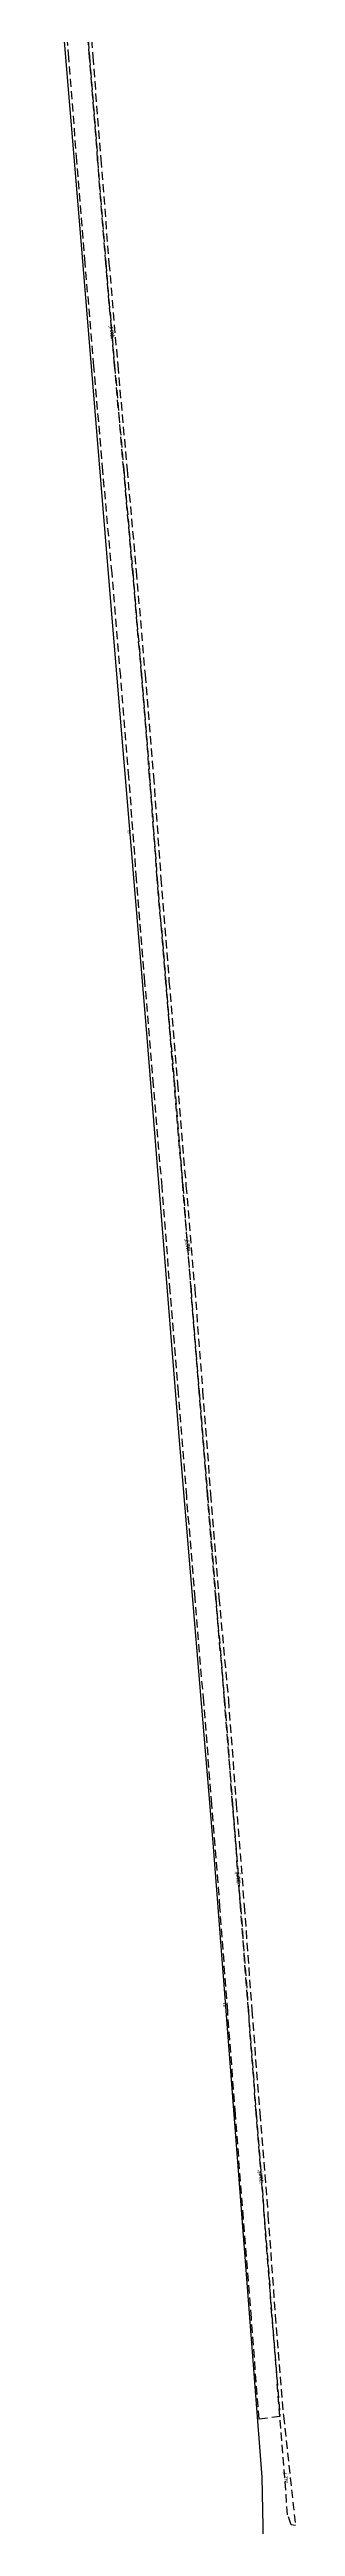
# Model space of a CAD drawing. Header units: metres. Extents: x 7542702 to 7555152, y 5804026 to 5815503.
# Drawn here: x 7550015 to 7550075, y 5804834 to 5805434 of the extents above; entities that cross this region are included whole.
import ezdxf

# ---------------------------------------------------------------- set-up
doc = ezdxf.new("R2010")
doc.units = ezdxf.units.M
doc.linetypes.add('4001', pattern=[0])
doc.linetypes.add('4003', pattern=[3, 2, -1])
doc.layers.add('Drogi', color=135, linetype='Continuous')
doc.layers.add('Uz_Telekomunikacja', color=252, linetype='Continuous')
doc.styles.get("Standard").update_dxf_attribs({"font": 'arial.ttf'})

msp = doc.modelspace()

# ---------------------------------------------------------------- linework, layer by layer
at = {"layer": 'Drogi', "color": 8, "linetype": '4003'}
for p, q in [((7550019.97, 5805432.48), (7550017.91, 5805457.34)), ((7550024.95, 5805432.66), (7550022.93, 5805457.68)), ((7550022.93, 5805457.68), (7550024.95, 5805432.66)), ((7550023.73, 5805457.79), (7550025.76, 5805432.8)), ((7550021.93, 5805407.47), (7550019.97, 5805432.48)), ((7550026.95, 5805407.77), (7550024.95, 5805432.66)), ((7550024.95, 5805432.66), (7550026.95, 5805407.77)), ((7550025.76, 5805432.8), (7550027.72, 5805407.86)), ((7550023.93, 5805382.72), (7550021.93, 5805407.47)), ((7550028.91, 5805382.74), (7550026.95, 5805407.77)), ((7550026.95, 5805407.77), (7550028.91, 5805382.74)), ((7550027.72, 5805407.86), (7550029.69, 5805382.71)), ((7550026.04, 5805357.69), (7550023.93, 5805382.72)), ((7550031.05, 5805357.88), (7550028.91, 5805382.74)), ((7550028.91, 5805382.74), (7550031.05, 5805357.88)), ((7550029.69, 5805382.71), (7550031.8, 5805357.93)), ((7550028.22, 5805332.26), (7550026.04, 5805357.69)), ((7550033.25, 5805332.63), (7550031.05, 5805357.88)), ((7550031.05, 5805357.88), (7550033.25, 5805332.63)), ((7550031.8, 5805357.93), (7550034.07, 5805332.6)), ((7550030.42, 5805307.48), (7550028.22, 5805332.26)), ((7550035.43, 5805307.78), (7550033.25, 5805332.63)), ((7550033.25, 5805332.63), (7550035.43, 5805307.78)), ((7550034.07, 5805332.6), (7550036.27, 5805308)), ((7550032.52, 5805282.51), (7550030.42, 5805307.48)), ((7550037.55, 5805282.94), (7550035.43, 5805307.78)), ((7550035.43, 5805307.78), (7550037.55, 5805282.94)), ((7550036.27, 5805308), (7550038.42, 5805282.9)), ((7550034.51, 5805258), (7550032.52, 5805282.51)), ((7550039.53, 5805258.1), (7550037.55, 5805282.94)), ((7550037.55, 5805282.94), (7550039.53, 5805258.1)), ((7550038.42, 5805282.9), (7550040.46, 5805258.29)), ((7550036.37, 5805233.31), (7550034.51, 5805258)), ((7550041.36, 5805233.36), (7550039.53, 5805258.1)), ((7550039.53, 5805258.1), (7550041.36, 5805233.36)), ((7550040.46, 5805258.29), (7550042.26, 5805233.45)), ((7550038.38, 5805208.42), (7550036.37, 5805233.31)), ((7550043.45, 5805208.36), (7550041.36, 5805233.36)), ((7550041.36, 5805233.36), (7550043.45, 5805208.36)), ((7550042.26, 5805233.45), (7550044.21, 5805208.55)), ((7550040.48, 5805183.25), (7550038.38, 5805208.42)), ((7550045.51, 5805183.62), (7550043.45, 5805208.36)), ((7550043.45, 5805208.36), (7550045.51, 5805183.62)), ((7550044.21, 5805208.55), (7550046.27, 5805183.71)), ((7550047.53, 5805159.1), (7550045.51, 5805183.62)), ((7550045.51, 5805183.62), (7550047.53, 5805159.1)), ((7550046.27, 5805183.71), (7550048.32, 5805158.96)), ((7550042.53, 5805158.75), (7550040.48, 5805183.25)), ((7550044.52, 5805133.37), (7550042.53, 5805158.75)), ((7550049.54, 5805133.79), (7550047.53, 5805159.1)), ((7550047.53, 5805159.1), (7550049.54, 5805133.79)), ((7550048.32, 5805158.96), (7550050.45, 5805133.82)), ((7550046.51, 5805108.76), (7550044.52, 5805133.37)), ((7550051.5, 5805109.03), (7550049.54, 5805133.79)), ((7550049.54, 5805133.79), (7550051.5, 5805109.03)), ((7550050.45, 5805133.82), (7550052.35, 5805109.12)), ((7550048.49, 5805083.64), (7550046.51, 5805108.76)), ((7550053.52, 5805084.05), (7550051.5, 5805109.03)), ((7550051.5, 5805109.03), (7550053.52, 5805084.05)), ((7550052.35, 5805109.12), (7550054.28, 5805084.12)), ((7550050.53, 5805058.86), (7550048.49, 5805083.64)), ((7550055.55, 5805058.88), (7550053.52, 5805084.05)), ((7550053.52, 5805084.05), (7550055.55, 5805058.88)), ((7550054.28, 5805084.12), (7550056.3, 5805058.98)), ((7550052.61, 5805033.86), (7550050.53, 5805058.86)), ((7550057.65, 5805034.2), (7550055.55, 5805058.88)), ((7550055.55, 5805058.88), (7550057.65, 5805034.2)), ((7550056.3, 5805058.98), (7550058.58, 5805034.28)), ((7550054.61, 5805008.91), (7550052.61, 5805033.86)), ((7550059.6, 5805008.99), (7550057.65, 5805034.2)), ((7550057.65, 5805034.2), (7550059.6, 5805008.99)), ((7550058.58, 5805034.28), (7550060.49, 5805009.01)), ((7550056.55, 5804983.91), (7550054.61, 5805008.91)), ((7550061.52, 5804984.33), (7550059.6, 5805008.99)), ((7550059.6, 5805008.99), (7550061.52, 5804984.33)), ((7550060.49, 5805009.01), (7550062.41, 5804984.31)), ((7550058.41, 5804958.78), (7550056.55, 5804983.91)), ((7550063.42, 5804958.98), (7550061.52, 5804984.33)), ((7550061.52, 5804984.33), (7550063.42, 5804958.98)), ((7550062.41, 5804984.31), (7550064.26, 5804959)), ((7550060.28, 5804933.8), (7550058.41, 5804958.78)), ((7550065.32, 5804934.02), (7550063.42, 5804958.98)), ((7550063.42, 5804958.98), (7550065.32, 5804934.02)), ((7550064.26, 5804959), (7550066.17, 5804934.1)), ((7550062.23, 5804908.56), (7550060.28, 5804933.8)), ((7550067.28, 5804909.05), (7550065.32, 5804934.02)), ((7550065.32, 5804934.02), (7550067.28, 5804909.05)), ((7550066.17, 5804934.1), (7550068.17, 5804909.21)), ((7550064.14, 5804884.37, 148.13), (7550062.23, 5804908.56)), ((7550069.12, 5804884.94), (7550067.28, 5804909.05)), ((7550067.28, 5804909.05), (7550069.12, 5804884.94)), ((7550068.17, 5804909.21), (7550069.92, 5804885.04)), ((7550066.01, 5804859.86, 148.37), (7550064.14, 5804884.37, 148.13)), ((7550071.06, 5804860.47, 148.34), (7550069.12, 5804884.94)), ((7550069.12, 5804884.94), (7550071.06, 5804860.47, 148.34)), ((7550069.92, 5804885.04), (7550071.91, 5804860.61)), ((7550071.06, 5804860.47, 148.34), (7550066.01, 5804859.86, 148.37)), ((7550072.92, 5804836.64), (7550071.06, 5804860.47, 148.34)), ((7550071.91, 5804860.61), (7550074.79, 5804834.09, 148.52)), ((7550073.8, 5804834.25), (7550072.92, 5804836.64)), ((7550074.79, 5804834.09, 148.52), (7550073.8, 5804834.25))]:
    msp.add_line(p, q, dxfattribs=at)
at = {"layer": 'Uz_Telekomunikacja', "linetype": '4001'}
for p, q in [((7550015.33, 5805478.33, 141.5), (7550022.75, 5805390.01, 142.7)), ((7550022.75, 5805390.01, 142.7), (7550030.73, 5805292.7, 144.2)), ((7550030.73, 5805292.7, 144.2), (7550038.65, 5805196.94, 145.7)), ((7550038.65, 5805196.94, 145.7), (7550046.66, 5805097.14, 146.7)), ((7550046.66, 5805097.14, 146.7), (7550054.82, 5804999.7, 147.3)), ((7550054.82, 5804999.7, 147.3), (7550066.69, 5804845.78, 147.7)), ((7550066.69, 5804845.78, 147.7), (7550067.16, 5804821.8, 147.4))]:
    msp.add_line(p, q, dxfattribs=at)

# ---------------------------------------------------------------- texts
at = {"layer": 'Drogi', "color": 8, "oblique": 15}
for s, rotation, p in [('j.zw.', 275.27389, (7550029.85, 5805367.29)), ('j.mb.', 274.55691, (7550029.89, 5805367.31)), ('j.zw.', 275.27389, (7550048.13, 5805145.92)), ('j.mb.', 274.55691, (7550048.39, 5805145.81)), ('j.mb.', 274.55691, (7550060.39, 5804992.31)), ('j.zw.', 275.27389, (7550060.54, 5804992.54)), ('j.mb.', 274.55691, (7550065.89, 5804919.81)), ('j.zw.', 275.27389, (7550066.01, 5804920.15)), ('j.zw.', 275.27389, (7550072.03, 5804846.85))]:
    msp.add_text(s, height=1, rotation=rotation, dxfattribs=at).set_placement(p)
at = {"layer": 'Uz_Telekomunikacja', "oblique": 15}
for p in [(7550034.18, 5805245.37), (7550057.26, 5804960.8)]:
    msp.add_text('ts', height=0.9, rotation=274.58875, dxfattribs=at).set_placement(p)

doc.saveas('drawing.dxf')
